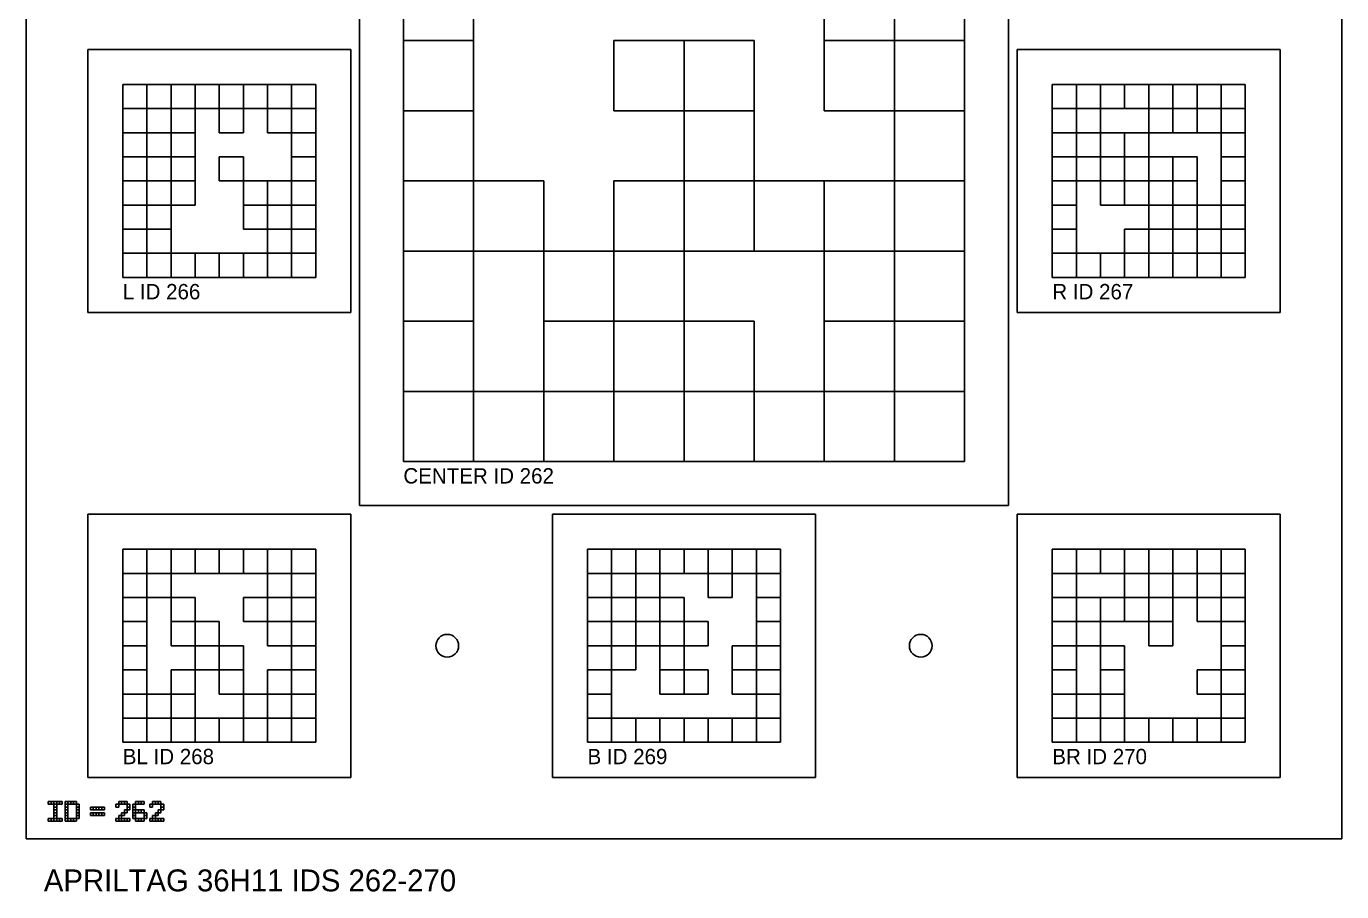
# Model space of a CAD drawing. Extents: x 0 to 1260, y -12 to 1580.
# Drawn here: x 640 to 940, y -12.1 to 185.3 of the extents above; entities that cross this region are included whole.
import ezdxf

# ---------------------------------------------------------------- set-up
doc = ezdxf.new("R2010")
doc.units = 0
for name, color, linetype in [('BLACK_POCKET', 7, 'CONTINUOUS'), ('BOARD_TEXT', 7, 'CONTINUOUS'), ('CUT', 7, 'CONTINUOUS'), ('LABEL', 3, 'CONTINUOUS'), ('MOUNT_HOLE', 6, 'CONTINUOUS'), ('QUIET_ZONE', 5, 'CONTINUOUS'), ('TAG_BOUNDARY', 8, 'CONTINUOUS')]:
    doc.layers.add(name, color=color, linetype=linetype)

msp = doc.modelspace()

# ---------------------------------------------------------------- linework, layer by layer
at = {"layer": 'BLACK_POCKET'}
for p, q in [((726, 198), (726, 182)), ((742, 182), (742, 198)), ((822, 198), (822, 182)), ((838, 182), (838, 198)), ((838, 198), (838, 182)), ((854, 182), (854, 198)), ((726, 182), (742, 182)), ((742, 182), (726, 182)), ((726, 182), (726, 166)), ((742, 166), (742, 182)), ((790, 182), (774, 182)), ((774, 182), (774, 166)), ((790, 166), (790, 182)), ((806, 182), (790, 182)), ((790, 182), (790, 166)), ((806, 166), (806, 182)), ((822, 182), (838, 182)), ((838, 182), (822, 182)), ((822, 182), (822, 166)), ((838, 182), (854, 182)), ((838, 166), (838, 182)), ((854, 182), (838, 182)), ((838, 182), (838, 166)), ((854, 166), (854, 182)), ((667.5, 172), (662, 172)), ((662, 172), (662, 166.5)), ((667.5, 166.5), (667.5, 172)), ((673, 172), (667.5, 172)), ((667.5, 172), (667.5, 166.5)), ((673, 166.5), (673, 172)), ((678.5, 172), (673, 172)), ((673, 172), (673, 166.5)), ((678.5, 166.5), (678.5, 172)), ((684, 172), (678.5, 172)), ((678.5, 172), (678.5, 166.5)), ((684, 166.5), (684, 172)), ((689.5, 172), (684, 172)), ((684, 172), (684, 166.5)), ((689.5, 166.5), (689.5, 172)), ((695, 172), (689.5, 172)), ((689.5, 172), (689.5, 166.5)), ((695, 166.5), (695, 172)), ((700.5, 172), (695, 172)), ((695, 172), (695, 166.5)), ((700.5, 166.5), (700.5, 172)), ((706, 172), (700.5, 172)), ((700.5, 172), (700.5, 166.5)), ((706, 166.5), (706, 172)), ((879.5, 172), (874, 172)), ((874, 172), (874, 166.5)), ((879.5, 166.5), (879.5, 172)), ((885, 172), (879.5, 172)), ((879.5, 172), (879.5, 166.5)), ((885, 166.5), (885, 172)), ((890.5, 172), (885, 172)), ((885, 172), (885, 166.5)), ((890.5, 166.5), (890.5, 172)), ((896, 172), (890.5, 172)), ((890.5, 172), (890.5, 166.5)), ((896, 166.5), (896, 172)), ((901.5, 172), (896, 172)), ((896, 172), (896, 166.5)), ((901.5, 166.5), (901.5, 172)), ((907, 172), (901.5, 172)), ((901.5, 172), (901.5, 166.5)), ((907, 166.5), (907, 172)), ((912.5, 172), (907, 172)), ((907, 172), (907, 166.5)), ((912.5, 166.5), (912.5, 172)), ((918, 172), (912.5, 172)), ((912.5, 172), (912.5, 166.5)), ((918, 166.5), (918, 172)), ((662, 166.5), (667.5, 166.5)), ((667.5, 166.5), (662, 166.5)), ((662, 166.5), (662, 161)), ((667.5, 166.5), (673, 166.5)), ((667.5, 161), (667.5, 166.5)), ((673, 166.5), (667.5, 166.5)), ((667.5, 166.5), (667.5, 161)), ((673, 166.5), (678.5, 166.5)), ((673, 161), (673, 166.5)), ((678.5, 166.5), (673, 166.5)), ((673, 166.5), (673, 161)), ((678.5, 166.5), (684, 166.5)), ((678.5, 161), (678.5, 166.5)), ((684, 166.5), (689.5, 166.5)), ((689.5, 166.5), (684, 166.5)), ((684, 166.5), (684, 161)), ((689.5, 166.5), (695, 166.5)), ((689.5, 161), (689.5, 166.5)), ((695, 166.5), (700.5, 166.5)), ((700.5, 166.5), (695, 166.5)), ((695, 166.5), (695, 161)), ((700.5, 166.5), (706, 166.5)), ((700.5, 161), (700.5, 166.5)), ((706, 166.5), (700.5, 166.5)), ((700.5, 166.5), (700.5, 161)), ((706, 161), (706, 166.5)), ((726, 166), (742, 166)), ((742, 166), (726, 166)), ((726, 166), (726, 150)), ((742, 150), (742, 166)), ((774, 166), (790, 166)), ((790, 166), (806, 166)), ((806, 166), (790, 166)), ((790, 166), (790, 150)), ((806, 150), (806, 166)), ((822, 166), (838, 166)), ((838, 166), (854, 166)), ((854, 166), (838, 166)), ((838, 166), (838, 150)), ((854, 150), (854, 166)), ((874, 166.5), (879.5, 166.5)), ((879.5, 166.5), (874, 166.5)), ((874, 166.5), (874, 161)), ((879.5, 166.5), (885, 166.5)), ((879.5, 161), (879.5, 166.5)), ((885, 166.5), (879.5, 166.5)), ((879.5, 166.5), (879.5, 161)), ((885, 166.5), (890.5, 166.5)), ((885, 161), (885, 166.5)), ((890.5, 166.5), (896, 166.5)), ((896, 166.5), (901.5, 166.5)), ((901.5, 166.5), (896, 166.5)), ((896, 166.5), (896, 161)), ((901.5, 166.5), (907, 166.5)), ((901.5, 161), (901.5, 166.5)), ((907, 166.5), (901.5, 166.5)), ((901.5, 166.5), (901.5, 161)), ((907, 166.5), (912.5, 166.5)), ((907, 161), (907, 166.5)), ((912.5, 166.5), (907, 166.5)), ((907, 166.5), (907, 161)), ((912.5, 166.5), (918, 166.5)), ((912.5, 161), (912.5, 166.5)), ((918, 166.5), (912.5, 166.5)), ((912.5, 166.5), (912.5, 161)), ((918, 161), (918, 166.5)), ((662, 161), (667.5, 161)), ((667.5, 161), (662, 161)), ((662, 161), (662, 155.5)), ((667.5, 161), (673, 161)), ((667.5, 155.5), (667.5, 161)), ((673, 161), (667.5, 161)), ((667.5, 161), (667.5, 155.5)), ((673, 161), (678.5, 161)), ((673, 155.5), (673, 161)), ((678.5, 161), (673, 161)), ((673, 161), (673, 155.5)), ((678.5, 155.5), (678.5, 161)), ((684, 161), (689.5, 161)), ((695, 161), (700.5, 161)), ((700.5, 161), (706, 161)), ((706, 161), (700.5, 161)), ((700.5, 161), (700.5, 155.5)), ((706, 155.5), (706, 161)), ((874, 161), (879.5, 161)), ((879.5, 161), (874, 161)), ((874, 161), (874, 155.5)), ((879.5, 161), (885, 161)), ((879.5, 155.5), (879.5, 161)), ((885, 161), (879.5, 161)), ((879.5, 161), (879.5, 155.5)), ((885, 155.5), (885, 161)), ((890.5, 161), (885, 161)), ((885, 161), (885, 155.5)), ((890.5, 155.5), (890.5, 161)), ((896, 161), (890.5, 161)), ((890.5, 161), (890.5, 155.5)), ((896, 161), (901.5, 161)), ((896, 155.5), (896, 161)), ((901.5, 161), (907, 161)), ((907, 161), (912.5, 161)), ((912.5, 161), (918, 161)), ((918, 161), (912.5, 161)), ((912.5, 161), (912.5, 155.5)), ((918, 155.5), (918, 161)), ((662, 155.5), (667.5, 155.5)), ((667.5, 155.5), (662, 155.5)), ((662, 155.5), (662, 150)), ((667.5, 155.5), (673, 155.5)), ((667.5, 150), (667.5, 155.5)), ((673, 155.5), (667.5, 155.5)), ((667.5, 155.5), (667.5, 150)), ((673, 155.5), (678.5, 155.5)), ((673, 150), (673, 155.5)), ((678.5, 155.5), (673, 155.5)), ((673, 155.5), (673, 150)), ((678.5, 150), (678.5, 155.5)), ((689.5, 155.5), (684, 155.5)), ((684, 155.5), (684, 150)), ((689.5, 150), (689.5, 155.5)), ((700.5, 155.5), (706, 155.5)), ((706, 155.5), (700.5, 155.5)), ((700.5, 155.5), (700.5, 150)), ((706, 150), (706, 155.5)), ((874, 155.5), (879.5, 155.5)), ((879.5, 155.5), (874, 155.5)), ((874, 155.5), (874, 150)), ((879.5, 155.5), (885, 155.5)), ((879.5, 150), (879.5, 155.5)), ((885, 155.5), (879.5, 155.5)), ((879.5, 155.5), (879.5, 150)), ((885, 155.5), (890.5, 155.5)), ((885, 150), (885, 155.5)), ((890.5, 155.5), (885, 155.5)), ((885, 155.5), (885, 150)), ((890.5, 155.5), (896, 155.5)), ((890.5, 150), (890.5, 155.5)), ((896, 155.5), (890.5, 155.5)), ((890.5, 155.5), (890.5, 150)), ((896, 150), (896, 155.5)), ((901.5, 155.5), (896, 155.5)), ((896, 155.5), (896, 150)), ((901.5, 150), (901.5, 155.5)), ((907, 155.5), (901.5, 155.5)), ((901.5, 155.5), (901.5, 150)), ((907, 150), (907, 155.5)), ((912.5, 155.5), (918, 155.5)), ((918, 155.5), (912.5, 155.5)), ((912.5, 155.5), (912.5, 150)), ((918, 150), (918, 155.5)), ((662, 150), (667.5, 150)), ((667.5, 150), (662, 150)), ((662, 150), (662, 144.5)), ((667.5, 150), (673, 150)), ((667.5, 144.5), (667.5, 150)), ((673, 150), (678.5, 150)), ((678.5, 150), (673, 150)), ((673, 150), (673, 144.5)), ((678.5, 144.5), (678.5, 150)), ((684, 150), (689.5, 150)), ((695, 150), (689.5, 150)), ((689.5, 150), (689.5, 144.5)), ((695, 144.5), (695, 150)), ((700.5, 150), (695, 150)), ((695, 150), (695, 144.5)), ((700.5, 150), (706, 150)), ((700.5, 144.5), (700.5, 150)), ((706, 150), (700.5, 150)), ((700.5, 150), (700.5, 144.5)), ((706, 144.5), (706, 150)), ((726, 150), (742, 150)), ((742, 150), (726, 150)), ((726, 150), (726, 134)), ((742, 134), (742, 150)), ((758, 150), (742, 150)), ((742, 150), (742, 134)), ((758, 134), (758, 150)), ((790, 150), (774, 150)), ((774, 150), (774, 134)), ((790, 150), (806, 150)), ((790, 134), (790, 150)), ((806, 150), (790, 150)), ((790, 150), (790, 134)), ((806, 134), (806, 150)), ((822, 150), (806, 150)), ((806, 150), (806, 134)), ((822, 134), (822, 150)), ((838, 150), (822, 150)), ((822, 150), (822, 134)), ((838, 150), (854, 150)), ((838, 134), (838, 150)), ((854, 150), (838, 150)), ((838, 150), (838, 134)), ((854, 134), (854, 150)), ((874, 150), (879.5, 150)), ((879.5, 150), (874, 150)), ((874, 150), (874, 144.5)), ((879.5, 150), (885, 150)), ((879.5, 144.5), (879.5, 150)), ((885, 150), (890.5, 150)), ((890.5, 150), (885, 150)), ((885, 150), (885, 144.5)), ((890.5, 150), (896, 150)), ((890.5, 144.5), (890.5, 150)), ((896, 150), (890.5, 150)), ((890.5, 150), (890.5, 144.5)), ((896, 150), (901.5, 150)), ((896, 144.5), (896, 150)), ((901.5, 150), (907, 150)), ((907, 150), (901.5, 150)), ((901.5, 150), (901.5, 144.5)), ((907, 144.5), (907, 150)), ((912.5, 150), (918, 150)), ((918, 150), (912.5, 150)), ((912.5, 150), (912.5, 144.5)), ((918, 144.5), (918, 150)), ((662, 144.5), (667.5, 144.5)), ((667.5, 144.5), (662, 144.5)), ((662, 144.5), (662, 139)), ((667.5, 139), (667.5, 144.5)), ((673, 144.5), (667.5, 144.5)), ((667.5, 144.5), (667.5, 139)), ((673, 144.5), (678.5, 144.5)), ((673, 139), (673, 144.5)), ((689.5, 144.5), (695, 144.5)), ((695, 144.5), (689.5, 144.5)), ((689.5, 144.5), (689.5, 139)), ((695, 144.5), (700.5, 144.5)), ((695, 139), (695, 144.5)), ((700.5, 144.5), (706, 144.5)), ((706, 144.5), (700.5, 144.5)), ((700.5, 144.5), (700.5, 139)), ((706, 139), (706, 144.5)), ((874, 144.5), (879.5, 144.5)), ((879.5, 144.5), (874, 144.5)), ((874, 144.5), (874, 139)), ((879.5, 139), (879.5, 144.5)), ((885, 144.5), (890.5, 144.5)), ((890.5, 144.5), (896, 144.5)), ((901.5, 144.5), (896, 144.5)), ((896, 144.5), (896, 139)), ((901.5, 144.5), (907, 144.5)), ((901.5, 139), (901.5, 144.5)), ((912.5, 144.5), (907, 144.5)), ((907, 144.5), (907, 139)), ((912.5, 144.5), (918, 144.5)), ((912.5, 139), (912.5, 144.5)), ((918, 144.5), (912.5, 144.5)), ((912.5, 144.5), (912.5, 139)), ((918, 139), (918, 144.5)), ((662, 139), (667.5, 139)), ((667.5, 139), (662, 139)), ((662, 139), (662, 133.5)), ((667.5, 139), (673, 139)), ((667.5, 133.5), (667.5, 139)), ((673, 139), (667.5, 139)), ((667.5, 139), (667.5, 133.5)), ((673, 133.5), (673, 139)), ((689.5, 139), (695, 139)), ((700.5, 139), (695, 139)), ((695, 139), (695, 133.5)), ((700.5, 139), (706, 139)), ((700.5, 133.5), (700.5, 139)), ((706, 139), (700.5, 139)), ((700.5, 139), (700.5, 133.5)), ((706, 133.5), (706, 139)), ((874, 139), (879.5, 139)), ((879.5, 139), (874, 139)), ((874, 139), (874, 133.5)), ((879.5, 133.5), (879.5, 139)), ((896, 139), (890.5, 139)), ((890.5, 139), (890.5, 133.5)), ((896, 139), (901.5, 139)), ((896, 133.5), (896, 139)), ((907, 139), (901.5, 139)), ((901.5, 139), (901.5, 133.5)), ((907, 139), (912.5, 139)), ((907, 133.5), (907, 139)), ((912.5, 139), (907, 139)), ((907, 139), (907, 133.5)), ((912.5, 139), (918, 139)), ((912.5, 133.5), (912.5, 139)), ((918, 139), (912.5, 139)), ((912.5, 139), (912.5, 133.5)), ((918, 133.5), (918, 139)), ((662, 133.5), (667.5, 133.5)), ((667.5, 133.5), (662, 133.5)), ((662, 133.5), (662, 128)), ((667.5, 133.5), (673, 133.5)), ((667.5, 128), (667.5, 133.5)), ((673, 133.5), (667.5, 133.5)), ((667.5, 133.5), (667.5, 128)), ((673, 128), (673, 133.5)), ((678.5, 133.5), (673, 133.5)), ((673, 133.5), (673, 128)), ((678.5, 128), (678.5, 133.5)), ((684, 133.5), (678.5, 133.5)), ((678.5, 133.5), (678.5, 128)), ((684, 128), (684, 133.5)), ((689.5, 133.5), (684, 133.5)), ((684, 133.5), (684, 128)), ((689.5, 128), (689.5, 133.5)), ((695, 133.5), (689.5, 133.5)), ((689.5, 133.5), (689.5, 128)), ((695, 133.5), (700.5, 133.5)), ((695, 128), (695, 133.5)), ((700.5, 133.5), (695, 133.5)), ((695, 133.5), (695, 128)), ((700.5, 133.5), (706, 133.5)), ((700.5, 128), (700.5, 133.5)), ((706, 133.5), (700.5, 133.5)), ((700.5, 133.5), (700.5, 128)), ((706, 128), (706, 133.5)), ((726, 134), (742, 134)), ((742, 134), (726, 134)), ((726, 134), (726, 118)), ((742, 134), (758, 134)), ((742, 118), (742, 134)), ((774, 134), (758, 134)), ((758, 134), (758, 118)), ((774, 134), (790, 134)), ((774, 118), (774, 134)), ((790, 134), (774, 134)), ((774, 134), (774, 118)), ((790, 134), (806, 134)), ((790, 118), (790, 134)), ((806, 134), (822, 134)), ((822, 134), (838, 134)), ((838, 134), (822, 134)), ((822, 134), (822, 118)), ((838, 134), (854, 134)), ((838, 118), (838, 134)), ((854, 134), (838, 134)), ((838, 134), (838, 118)), ((854, 118), (854, 134)), ((874, 133.5), (879.5, 133.5)), ((879.5, 133.5), (874, 133.5)), ((874, 133.5), (874, 128)), ((879.5, 128), (879.5, 133.5)), ((885, 133.5), (879.5, 133.5)), ((879.5, 133.5), (879.5, 128)), ((885, 128), (885, 133.5)), ((890.5, 133.5), (885, 133.5)), ((885, 133.5), (885, 128)), ((890.5, 133.5), (896, 133.5)), ((890.5, 128), (890.5, 133.5)), ((896, 133.5), (890.5, 133.5)), ((890.5, 133.5), (890.5, 128)), ((896, 128), (896, 133.5)), ((901.5, 133.5), (896, 133.5)), ((896, 133.5), (896, 128)), ((901.5, 133.5), (907, 133.5)), ((901.5, 128), (901.5, 133.5)), ((907, 133.5), (901.5, 133.5)), ((901.5, 133.5), (901.5, 128)), ((907, 133.5), (912.5, 133.5)), ((907, 128), (907, 133.5)), ((912.5, 133.5), (907, 133.5)), ((907, 133.5), (907, 128)), ((912.5, 133.5), (918, 133.5)), ((912.5, 128), (912.5, 133.5)), ((918, 133.5), (912.5, 133.5)), ((912.5, 133.5), (912.5, 128)), ((918, 128), (918, 133.5)), ((662, 128), (667.5, 128)), ((667.5, 128), (673, 128)), ((673, 128), (678.5, 128)), ((678.5, 128), (684, 128)), ((684, 128), (689.5, 128)), ((689.5, 128), (695, 128)), ((695, 128), (700.5, 128)), ((700.5, 128), (706, 128)), ((874, 128), (879.5, 128)), ((879.5, 128), (885, 128)), ((885, 128), (890.5, 128)), ((890.5, 128), (896, 128)), ((896, 128), (901.5, 128)), ((901.5, 128), (907, 128)), ((907, 128), (912.5, 128)), ((912.5, 128), (918, 128)), ((726, 118), (742, 118)), ((742, 118), (726, 118)), ((726, 118), (726, 102)), ((742, 102), (742, 118)), ((758, 118), (774, 118)), ((774, 118), (758, 118)), ((758, 118), (758, 102)), ((774, 118), (790, 118)), ((774, 102), (774, 118)), ((806, 118), (790, 118)), ((790, 118), (790, 102)), ((806, 102), (806, 118)), ((822, 118), (838, 118)), ((838, 118), (822, 118)), ((822, 118), (822, 102)), ((838, 118), (854, 118)), ((838, 102), (838, 118)), ((854, 118), (838, 118)), ((838, 118), (838, 102)), ((854, 102), (854, 118)), ((726, 102), (742, 102)), ((742, 102), (726, 102)), ((726, 102), (726, 86)), ((742, 86), (742, 102)), ((758, 102), (742, 102)), ((742, 102), (742, 86)), ((758, 102), (774, 102)), ((758, 86), (758, 102)), ((774, 102), (758, 102)), ((758, 102), (758, 86)), ((774, 86), (774, 102)), ((790, 102), (774, 102)), ((774, 102), (774, 86)), ((790, 102), (806, 102)), ((790, 86), (790, 102)), ((806, 102), (790, 102)), ((790, 102), (790, 86)), ((806, 86), (806, 102)), ((822, 102), (806, 102)), ((806, 102), (806, 86)), ((822, 102), (838, 102)), ((822, 86), (822, 102)), ((838, 102), (822, 102)), ((822, 102), (822, 86)), ((838, 102), (854, 102)), ((838, 86), (838, 102)), ((854, 102), (838, 102)), ((838, 102), (838, 86)), ((854, 86), (854, 102)), ((726, 86), (742, 86)), ((742, 86), (758, 86)), ((758, 86), (774, 86)), ((774, 86), (790, 86)), ((790, 86), (806, 86)), ((806, 86), (822, 86)), ((822, 86), (838, 86)), ((838, 86), (854, 86)), ((667.5, 66), (662, 66)), ((662, 66), (662, 60.5)), ((667.5, 60.5), (667.5, 66)), ((673, 66), (667.5, 66)), ((667.5, 66), (667.5, 60.5)), ((673, 60.5), (673, 66)), ((678.5, 66), (673, 66)), ((673, 66), (673, 60.5)), ((678.5, 60.5), (678.5, 66)), ((684, 66), (678.5, 66)), ((678.5, 66), (678.5, 60.5)), ((684, 60.5), (684, 66)), ((689.5, 66), (684, 66)), ((684, 66), (684, 60.5)), ((689.5, 60.5), (689.5, 66)), ((695, 66), (689.5, 66)), ((689.5, 66), (689.5, 60.5)), ((695, 60.5), (695, 66)), ((700.5, 66), (695, 66)), ((695, 66), (695, 60.5)), ((700.5, 60.5), (700.5, 66)), ((706, 66), (700.5, 66)), ((700.5, 66), (700.5, 60.5)), ((706, 60.5), (706, 66)), ((773.5, 66), (768, 66)), ((768, 66), (768, 60.5)), ((773.5, 60.5), (773.5, 66)), ((779, 66), (773.5, 66)), ((773.5, 66), (773.5, 60.5)), ((779, 60.5), (779, 66)), ((784.5, 66), (779, 66)), ((779, 66), (779, 60.5)), ((784.5, 60.5), (784.5, 66)), ((790, 66), (784.5, 66)), ((784.5, 66), (784.5, 60.5)), ((790, 60.5), (790, 66)), ((795.5, 66), (790, 66)), ((790, 66), (790, 60.5)), ((795.5, 60.5), (795.5, 66)), ((801, 66), (795.5, 66)), ((795.5, 66), (795.5, 60.5)), ((801, 60.5), (801, 66)), ((806.5, 66), (801, 66)), ((801, 66), (801, 60.5)), ((806.5, 60.5), (806.5, 66)), ((812, 66), (806.5, 66)), ((806.5, 66), (806.5, 60.5)), ((812, 60.5), (812, 66)), ((879.5, 66), (874, 66)), ((874, 66), (874, 60.5)), ((879.5, 60.5), (879.5, 66)), ((885, 66), (879.5, 66)), ((879.5, 66), (879.5, 60.5)), ((885, 60.5), (885, 66)), ((890.5, 66), (885, 66)), ((885, 66), (885, 60.5)), ((890.5, 60.5), (890.5, 66)), ((896, 66), (890.5, 66)), ((890.5, 66), (890.5, 60.5)), ((896, 60.5), (896, 66)), ((901.5, 66), (896, 66)), ((896, 66), (896, 60.5)), ((901.5, 60.5), (901.5, 66)), ((907, 66), (901.5, 66)), ((901.5, 66), (901.5, 60.5)), ((907, 60.5), (907, 66)), ((912.5, 66), (907, 66)), ((907, 66), (907, 60.5)), ((912.5, 60.5), (912.5, 66)), ((918, 66), (912.5, 66)), ((912.5, 66), (912.5, 60.5)), ((918, 60.5), (918, 66)), ((662, 60.5), (667.5, 60.5)), ((667.5, 60.5), (662, 60.5)), ((662, 60.5), (662, 55)), ((667.5, 60.5), (673, 60.5)), ((667.5, 55), (667.5, 60.5)), ((673, 60.5), (667.5, 60.5)), ((667.5, 60.5), (667.5, 55)), ((673, 60.5), (678.5, 60.5)), ((673, 55), (673, 60.5)), ((678.5, 60.5), (684, 60.5)), ((684, 60.5), (689.5, 60.5)), ((689.5, 60.5), (695, 60.5)), ((695, 60.5), (700.5, 60.5)), ((700.5, 60.5), (695, 60.5)), ((695, 60.5), (695, 55)), ((700.5, 60.5), (706, 60.5)), ((700.5, 55), (700.5, 60.5)), ((706, 60.5), (700.5, 60.5)), ((700.5, 60.5), (700.5, 55)), ((706, 55), (706, 60.5)), ((768, 60.5), (773.5, 60.5)), ((773.5, 60.5), (768, 60.5)), ((768, 60.5), (768, 55)), ((773.5, 60.5), (779, 60.5)), ((773.5, 55), (773.5, 60.5)), ((779, 60.5), (773.5, 60.5)), ((773.5, 60.5), (773.5, 55)), ((779, 60.5), (784.5, 60.5)), ((779, 55), (779, 60.5)), ((784.5, 60.5), (779, 60.5)), ((779, 60.5), (779, 55)), ((784.5, 60.5), (790, 60.5)), ((784.5, 55), (784.5, 60.5)), ((790, 60.5), (795.5, 60.5)), ((795.5, 60.5), (801, 60.5)), ((801, 60.5), (795.5, 60.5)), ((795.5, 60.5), (795.5, 55)), ((801, 60.5), (806.5, 60.5)), ((801, 55), (801, 60.5)), ((806.5, 60.5), (812, 60.5)), ((812, 60.5), (806.5, 60.5)), ((806.5, 60.5), (806.5, 55)), ((812, 55), (812, 60.5)), ((874, 60.5), (879.5, 60.5)), ((879.5, 60.5), (874, 60.5)), ((874, 60.5), (874, 55)), ((879.5, 60.5), (885, 60.5)), ((879.5, 55), (879.5, 60.5)), ((885, 60.5), (890.5, 60.5)), ((890.5, 60.5), (896, 60.5)), ((896, 60.5), (890.5, 60.5)), ((890.5, 60.5), (890.5, 55)), ((896, 60.5), (901.5, 60.5)), ((896, 55), (896, 60.5)), ((901.5, 60.5), (907, 60.5)), ((907, 60.5), (901.5, 60.5)), ((901.5, 60.5), (901.5, 55)), ((907, 60.5), (912.5, 60.5)), ((907, 55), (907, 60.5)), ((912.5, 60.5), (918, 60.5)), ((918, 60.5), (912.5, 60.5)), ((912.5, 60.5), (912.5, 55)), ((918, 55), (918, 60.5)), ((662, 55), (667.5, 55)), ((667.5, 55), (662, 55)), ((662, 55), (662, 49.5)), ((667.5, 55), (673, 55)), ((667.5, 49.5), (667.5, 55)), ((678.5, 55), (673, 55)), ((673, 55), (673, 49.5)), ((678.5, 49.5), (678.5, 55)), ((695, 55), (689.5, 55)), ((689.5, 55), (689.5, 49.5)), ((695, 55), (700.5, 55)), ((695, 49.5), (695, 55)), ((700.5, 55), (706, 55)), ((706, 55), (700.5, 55)), ((700.5, 55), (700.5, 49.5)), ((706, 49.5), (706, 55)), ((768, 55), (773.5, 55)), ((773.5, 55), (768, 55)), ((768, 55), (768, 49.5)), ((773.5, 55), (779, 55)), ((773.5, 49.5), (773.5, 55)), ((779, 55), (773.5, 55)), ((773.5, 55), (773.5, 49.5)), ((779, 55), (784.5, 55)), ((779, 49.5), (779, 55)), ((790, 55), (784.5, 55)), ((784.5, 55), (784.5, 49.5)), ((790, 49.5), (790, 55)), ((795.5, 55), (801, 55)), ((806.5, 55), (812, 55)), ((812, 55), (806.5, 55)), ((806.5, 55), (806.5, 49.5)), ((812, 49.5), (812, 55)), ((874, 55), (879.5, 55)), ((879.5, 55), (874, 55)), ((874, 55), (874, 49.5)), ((879.5, 49.5), (879.5, 55)), ((885, 55), (879.5, 55)), ((879.5, 55), (879.5, 49.5)), ((885, 49.5), (885, 55)), ((890.5, 55), (885, 55)), ((885, 55), (885, 49.5)), ((890.5, 55), (896, 55)), ((890.5, 49.5), (890.5, 55)), ((896, 55), (890.5, 55)), ((890.5, 55), (890.5, 49.5)), ((896, 49.5), (896, 55)), ((901.5, 55), (896, 55)), ((896, 55), (896, 49.5)), ((901.5, 55), (907, 55)), ((901.5, 49.5), (901.5, 55)), ((912.5, 55), (907, 55)), ((907, 55), (907, 49.5)), ((912.5, 55), (918, 55)), ((912.5, 49.5), (912.5, 55)), ((918, 55), (912.5, 55)), ((912.5, 55), (912.5, 49.5)), ((918, 49.5), (918, 55)), ((662, 49.5), (667.5, 49.5)), ((667.5, 49.5), (662, 49.5)), ((662, 49.5), (662, 44)), ((667.5, 44), (667.5, 49.5)), ((673, 49.5), (678.5, 49.5)), ((678.5, 49.5), (673, 49.5)), ((673, 49.5), (673, 44)), ((678.5, 44), (678.5, 49.5)), ((684, 49.5), (678.5, 49.5)), ((678.5, 49.5), (678.5, 44)), ((684, 44), (684, 49.5)), ((689.5, 49.5), (695, 49.5)), ((700.5, 49.5), (695, 49.5)), ((695, 49.5), (695, 44)), ((700.5, 49.5), (706, 49.5)), ((700.5, 44), (700.5, 49.5)), ((706, 49.5), (700.5, 49.5)), ((700.5, 49.5), (700.5, 44)), ((706, 44), (706, 49.5)), ((768, 49.5), (773.5, 49.5)), ((773.5, 49.5), (768, 49.5)), ((768, 49.5), (768, 44)), ((773.5, 49.5), (779, 49.5)), ((773.5, 44), (773.5, 49.5)), ((779, 49.5), (773.5, 49.5)), ((773.5, 49.5), (773.5, 44)), ((779, 44), (779, 49.5)), ((784.5, 49.5), (779, 49.5)), ((779, 49.5), (779, 44)), ((784.5, 49.5), (790, 49.5)), ((784.5, 44), (784.5, 49.5)), ((795.5, 49.5), (790, 49.5)), ((790, 49.5), (790, 44)), ((795.5, 44), (795.5, 49.5)), ((806.5, 49.5), (812, 49.5)), ((812, 49.5), (806.5, 49.5)), ((806.5, 49.5), (806.5, 44)), ((812, 44), (812, 49.5)), ((874, 49.5), (879.5, 49.5)), ((879.5, 49.5), (874, 49.5)), ((874, 49.5), (874, 44)), ((879.5, 49.5), (885, 49.5)), ((879.5, 44), (879.5, 49.5)), ((885, 49.5), (879.5, 49.5)), ((879.5, 49.5), (879.5, 44)), ((885, 49.5), (890.5, 49.5)), ((885, 44), (885, 49.5)), ((890.5, 49.5), (896, 49.5)), ((896, 49.5), (901.5, 49.5)), ((901.5, 49.5), (896, 49.5)), ((896, 49.5), (896, 44)), ((901.5, 44), (901.5, 49.5)), ((907, 49.5), (912.5, 49.5)), ((912.5, 49.5), (918, 49.5)), ((918, 49.5), (912.5, 49.5)), ((912.5, 49.5), (912.5, 44)), ((918, 44), (918, 49.5)), ((662, 44), (667.5, 44)), ((667.5, 44), (662, 44)), ((662, 44), (662, 38.5)), ((667.5, 38.5), (667.5, 44)), ((673, 44), (678.5, 44)), ((678.5, 44), (684, 44)), ((684, 44), (678.5, 44)), ((678.5, 44), (678.5, 38.5)), ((684, 38.5), (684, 44)), ((689.5, 44), (684, 44)), ((684, 44), (684, 38.5)), ((689.5, 38.5), (689.5, 44)), ((695, 44), (700.5, 44)), ((700.5, 44), (706, 44)), ((706, 44), (700.5, 44)), ((700.5, 44), (700.5, 38.5)), ((706, 38.5), (706, 44)), ((768, 44), (773.5, 44)), ((773.5, 44), (768, 44)), ((768, 44), (768, 38.5)), ((773.5, 44), (779, 44)), ((773.5, 38.5), (773.5, 44)), ((779, 44), (773.5, 44)), ((773.5, 44), (773.5, 38.5)), ((779, 44), (784.5, 44)), ((779, 38.5), (779, 44)), ((790, 44), (784.5, 44)), ((784.5, 44), (784.5, 38.5)), ((790, 44), (795.5, 44)), ((790, 38.5), (790, 44)), ((806.5, 44), (801, 44)), ((801, 44), (801, 38.5)), ((806.5, 44), (812, 44)), ((806.5, 38.5), (806.5, 44)), ((812, 44), (806.5, 44)), ((806.5, 44), (806.5, 38.5)), ((812, 38.5), (812, 44)), ((874, 44), (879.5, 44)), ((879.5, 44), (874, 44)), ((874, 44), (874, 38.5)), ((879.5, 44), (885, 44)), ((879.5, 38.5), (879.5, 44)), ((890.5, 44), (885, 44)), ((885, 44), (885, 38.5)), ((890.5, 38.5), (890.5, 44)), ((896, 44), (901.5, 44)), ((912.5, 44), (918, 44)), ((918, 44), (912.5, 44)), ((912.5, 44), (912.5, 38.5)), ((918, 38.5), (918, 44)), ((662, 38.5), (667.5, 38.5)), ((667.5, 38.5), (662, 38.5)), ((662, 38.5), (662, 33)), ((667.5, 33), (667.5, 38.5)), ((678.5, 38.5), (673, 38.5)), ((673, 38.5), (673, 33)), ((678.5, 38.5), (684, 38.5)), ((678.5, 33), (678.5, 38.5)), ((684, 38.5), (689.5, 38.5)), ((689.5, 38.5), (684, 38.5)), ((684, 38.5), (684, 33)), ((689.5, 33), (689.5, 38.5)), ((700.5, 38.5), (695, 38.5)), ((695, 38.5), (695, 33)), ((700.5, 38.5), (706, 38.5)), ((700.5, 33), (700.5, 38.5)), ((706, 38.5), (700.5, 38.5)), ((700.5, 38.5), (700.5, 33)), ((706, 33), (706, 38.5)), ((768, 38.5), (773.5, 38.5)), ((773.5, 38.5), (768, 38.5)), ((768, 38.5), (768, 33)), ((773.5, 38.5), (779, 38.5)), ((773.5, 33), (773.5, 38.5)), ((784.5, 38.5), (790, 38.5)), ((790, 38.5), (784.5, 38.5)), ((784.5, 38.5), (784.5, 33)), ((790, 33), (790, 38.5)), ((795.5, 38.5), (790, 38.5)), ((790, 38.5), (790, 33)), ((795.5, 33), (795.5, 38.5)), ((801, 38.5), (806.5, 38.5)), ((806.5, 38.5), (801, 38.5)), ((801, 38.5), (801, 33)), ((806.5, 38.5), (812, 38.5)), ((806.5, 33), (806.5, 38.5)), ((812, 38.5), (806.5, 38.5)), ((806.5, 38.5), (806.5, 33)), ((812, 33), (812, 38.5)), ((874, 38.5), (879.5, 38.5)), ((879.5, 38.5), (874, 38.5)), ((874, 38.5), (874, 33)), ((879.5, 33), (879.5, 38.5)), ((885, 38.5), (890.5, 38.5)), ((890.5, 38.5), (885, 38.5)), ((885, 38.5), (885, 33)), ((890.5, 33), (890.5, 38.5)), ((912.5, 38.5), (907, 38.5)), ((907, 38.5), (907, 33)), ((912.5, 38.5), (918, 38.5)), ((912.5, 33), (912.5, 38.5)), ((918, 38.5), (912.5, 38.5)), ((912.5, 38.5), (912.5, 33)), ((918, 33), (918, 38.5)), ((662, 33), (667.5, 33)), ((667.5, 33), (662, 33)), ((662, 33), (662, 27.5)), ((667.5, 27.5), (667.5, 33)), ((673, 33), (667.5, 33)), ((667.5, 33), (667.5, 27.5)), ((673, 33), (678.5, 33)), ((673, 27.5), (673, 33)), ((678.5, 33), (673, 33)), ((673, 33), (673, 27.5)), ((678.5, 27.5), (678.5, 33)), ((684, 33), (689.5, 33)), ((695, 33), (689.5, 33)), ((689.5, 33), (689.5, 27.5)), ((695, 33), (700.5, 33)), ((695, 27.5), (695, 33)), ((700.5, 33), (695, 33)), ((695, 33), (695, 27.5)), ((700.5, 33), (706, 33)), ((700.5, 27.5), (700.5, 33)), ((706, 33), (700.5, 33)), ((700.5, 33), (700.5, 27.5)), ((706, 27.5), (706, 33)), ((768, 33), (773.5, 33)), ((773.5, 33), (768, 33)), ((768, 33), (768, 27.5)), ((773.5, 27.5), (773.5, 33)), ((784.5, 33), (790, 33)), ((790, 33), (795.5, 33)), ((801, 33), (806.5, 33)), ((806.5, 33), (812, 33)), ((812, 33), (806.5, 33)), ((806.5, 33), (806.5, 27.5)), ((812, 27.5), (812, 33)), ((874, 33), (879.5, 33)), ((879.5, 33), (874, 33)), ((874, 33), (874, 27.5)), ((879.5, 27.5), (879.5, 33)), ((885, 33), (879.5, 33)), ((879.5, 33), (879.5, 27.5)), ((885, 33), (890.5, 33)), ((885, 27.5), (885, 33)), ((890.5, 33), (885, 33)), ((885, 33), (885, 27.5)), ((890.5, 27.5), (890.5, 33)), ((907, 33), (912.5, 33)), ((912.5, 33), (918, 33)), ((918, 33), (912.5, 33)), ((912.5, 33), (912.5, 27.5)), ((918, 27.5), (918, 33)), ((662, 27.5), (667.5, 27.5)), ((667.5, 27.5), (662, 27.5)), ((662, 27.5), (662, 22)), ((667.5, 27.5), (673, 27.5)), ((667.5, 22), (667.5, 27.5)), ((673, 27.5), (667.5, 27.5)), ((667.5, 27.5), (667.5, 22)), ((673, 27.5), (678.5, 27.5)), ((673, 22), (673, 27.5)), ((678.5, 27.5), (673, 27.5)), ((673, 27.5), (673, 22)), ((678.5, 22), (678.5, 27.5)), ((684, 27.5), (678.5, 27.5)), ((678.5, 27.5), (678.5, 22)), ((684, 22), (684, 27.5)), ((689.5, 27.5), (684, 27.5)), ((684, 27.5), (684, 22)), ((689.5, 27.5), (695, 27.5)), ((689.5, 22), (689.5, 27.5)), ((695, 27.5), (689.5, 27.5)), ((689.5, 27.5), (689.5, 22)), ((695, 27.5), (700.5, 27.5)), ((695, 22), (695, 27.5)), ((700.5, 27.5), (695, 27.5)), ((695, 27.5), (695, 22)), ((700.5, 27.5), (706, 27.5)), ((700.5, 22), (700.5, 27.5)), ((706, 27.5), (700.5, 27.5)), ((700.5, 27.5), (700.5, 22)), ((706, 22), (706, 27.5)), ((768, 27.5), (773.5, 27.5)), ((773.5, 27.5), (768, 27.5)), ((768, 27.5), (768, 22)), ((773.5, 22), (773.5, 27.5)), ((779, 27.5), (773.5, 27.5)), ((773.5, 27.5), (773.5, 22)), ((779, 22), (779, 27.5)), ((784.5, 27.5), (779, 27.5)), ((779, 27.5), (779, 22)), ((784.5, 22), (784.5, 27.5)), ((790, 27.5), (784.5, 27.5)), ((784.5, 27.5), (784.5, 22)), ((790, 22), (790, 27.5)), ((795.5, 27.5), (790, 27.5)), ((790, 27.5), (790, 22)), ((795.5, 22), (795.5, 27.5)), ((801, 27.5), (795.5, 27.5)), ((795.5, 27.5), (795.5, 22)), ((801, 22), (801, 27.5)), ((806.5, 27.5), (801, 27.5)), ((801, 27.5), (801, 22)), ((806.5, 27.5), (812, 27.5)), ((806.5, 22), (806.5, 27.5)), ((812, 27.5), (806.5, 27.5)), ((806.5, 27.5), (806.5, 22)), ((812, 22), (812, 27.5)), ((874, 27.5), (879.5, 27.5)), ((879.5, 27.5), (874, 27.5)), ((874, 27.5), (874, 22)), ((879.5, 27.5), (885, 27.5)), ((879.5, 22), (879.5, 27.5)), ((885, 27.5), (879.5, 27.5)), ((879.5, 27.5), (879.5, 22)), ((885, 27.5), (890.5, 27.5)), ((885, 22), (885, 27.5)), ((890.5, 27.5), (885, 27.5)), ((885, 27.5), (885, 22)), ((890.5, 22), (890.5, 27.5)), ((896, 27.5), (890.5, 27.5)), ((890.5, 27.5), (890.5, 22)), ((896, 22), (896, 27.5)), ((901.5, 27.5), (896, 27.5)), ((896, 27.5), (896, 22)), ((901.5, 22), (901.5, 27.5)), ((907, 27.5), (901.5, 27.5)), ((901.5, 27.5), (901.5, 22)), ((907, 22), (907, 27.5)), ((912.5, 27.5), (907, 27.5)), ((907, 27.5), (907, 22)), ((912.5, 27.5), (918, 27.5)), ((912.5, 22), (912.5, 27.5)), ((918, 27.5), (912.5, 27.5)), ((912.5, 27.5), (912.5, 22)), ((918, 22), (918, 27.5)), ((662, 22), (667.5, 22)), ((667.5, 22), (673, 22)), ((673, 22), (678.5, 22)), ((678.5, 22), (684, 22)), ((684, 22), (689.5, 22)), ((689.5, 22), (695, 22)), ((695, 22), (700.5, 22)), ((700.5, 22), (706, 22)), ((768, 22), (773.5, 22)), ((773.5, 22), (779, 22)), ((779, 22), (784.5, 22)), ((784.5, 22), (790, 22)), ((790, 22), (795.5, 22)), ((795.5, 22), (801, 22)), ((801, 22), (806.5, 22)), ((806.5, 22), (812, 22)), ((874, 22), (879.5, 22)), ((879.5, 22), (885, 22)), ((885, 22), (890.5, 22)), ((890.5, 22), (896, 22)), ((896, 22), (901.5, 22)), ((901.5, 22), (907, 22)), ((907, 22), (912.5, 22)), ((912.5, 22), (918, 22))]:
    msp.add_line(p, q, dxfattribs=at)
at = {"layer": 'BOARD_TEXT'}
for p, q in [((645.642857, 8.5), (645, 8.5)), ((645, 8.5), (645, 7.857143)), ((645, 7.857143), (645.642857, 7.857143)), ((645.642857, 7.857143), (645.642857, 8.5)), ((646.285714, 8.5), (645.642857, 8.5)), ((645.642857, 8.5), (645.642857, 7.857143)), ((645.642857, 7.857143), (646.285714, 7.857143)), ((646.285714, 7.857143), (646.285714, 8.5)), ((646.928571, 8.5), (646.285714, 8.5)), ((646.285714, 8.5), (646.285714, 7.857143)), ((646.285714, 7.857143), (646.928571, 7.857143)), ((646.928571, 7.857143), (646.285714, 7.857143)), ((646.285714, 7.857143), (646.285714, 7.214286)), ((646.285714, 7.214286), (646.928571, 7.214286)), ((646.928571, 7.214286), (646.285714, 7.214286)), ((646.285714, 7.214286), (646.285714, 6.571429)), ((646.285714, 6.571429), (646.928571, 6.571429)), ((646.928571, 6.571429), (646.285714, 6.571429)), ((646.285714, 6.571429), (646.285714, 5.928571)), ((646.928571, 7.857143), (646.928571, 8.5)), ((647.571429, 8.5), (646.928571, 8.5)), ((646.928571, 8.5), (646.928571, 7.857143)), ((646.928571, 7.857143), (647.571429, 7.857143)), ((646.928571, 7.214286), (646.928571, 7.857143)), ((646.928571, 6.571429), (646.928571, 7.214286)), ((646.928571, 5.928571), (646.928571, 6.571429)), ((647.571429, 7.857143), (647.571429, 8.5)), ((648.214286, 8.5), (647.571429, 8.5)), ((647.571429, 8.5), (647.571429, 7.857143)), ((647.571429, 7.857143), (648.214286, 7.857143)), ((648.214286, 7.857143), (648.214286, 8.5)), ((649.5, 8.5), (648.857143, 8.5)), ((648.857143, 8.5), (648.857143, 7.857143)), ((648.857143, 7.857143), (649.5, 7.857143)), ((649.5, 7.857143), (648.857143, 7.857143)), ((648.857143, 7.857143), (648.857143, 7.214286)), ((648.857143, 7.214286), (649.5, 7.214286)), ((649.5, 7.214286), (648.857143, 7.214286)), ((648.857143, 7.214286), (648.857143, 6.571429)), ((648.857143, 6.571429), (649.5, 6.571429)), ((649.5, 6.571429), (648.857143, 6.571429)), ((648.857143, 6.571429), (648.857143, 5.928571)), ((649.5, 7.857143), (649.5, 8.5)), ((650.142857, 8.5), (649.5, 8.5)), ((649.5, 8.5), (649.5, 7.857143)), ((649.5, 7.857143), (650.142857, 7.857143)), ((649.5, 7.214286), (649.5, 7.857143)), ((649.5, 6.571429), (649.5, 7.214286)), ((649.5, 5.928571), (649.5, 6.571429)), ((650.142857, 7.857143), (650.142857, 8.5)), ((650.785714, 8.5), (650.142857, 8.5)), ((650.142857, 8.5), (650.142857, 7.857143)), ((650.142857, 7.857143), (650.785714, 7.857143)), ((650.785714, 7.857143), (650.785714, 8.5)), ((651.428571, 8.5), (650.785714, 8.5)), ((650.785714, 8.5), (650.785714, 7.857143)), ((650.785714, 7.857143), (651.428571, 7.857143)), ((651.428571, 7.857143), (651.428571, 8.5)), ((652.071429, 7.857143), (651.428571, 7.857143)), ((651.428571, 7.857143), (651.428571, 7.214286)), ((651.428571, 7.214286), (652.071429, 7.214286)), ((652.071429, 7.214286), (651.428571, 7.214286)), ((651.428571, 7.214286), (651.428571, 6.571429)), ((651.428571, 6.571429), (652.071429, 6.571429)), ((652.071429, 6.571429), (651.428571, 6.571429)), ((651.428571, 6.571429), (651.428571, 5.928571)), ((652.071429, 7.214286), (652.071429, 7.857143)), ((652.071429, 6.571429), (652.071429, 7.214286)), ((652.071429, 5.928571), (652.071429, 6.571429)), ((655.285714, 7.214286), (654.642857, 7.214286)), ((654.642857, 7.214286), (654.642857, 6.571429)), ((654.642857, 6.571429), (655.285714, 6.571429)), ((655.285714, 6.571429), (655.285714, 7.214286)), ((655.928571, 7.214286), (655.285714, 7.214286)), ((655.285714, 7.214286), (655.285714, 6.571429)), ((655.285714, 6.571429), (655.928571, 6.571429)), ((655.928571, 6.571429), (655.928571, 7.214286)), ((656.571429, 7.214286), (655.928571, 7.214286)), ((655.928571, 7.214286), (655.928571, 6.571429)), ((655.928571, 6.571429), (656.571429, 6.571429)), ((656.571429, 6.571429), (656.571429, 7.214286)), ((657.214286, 7.214286), (656.571429, 7.214286)), ((656.571429, 7.214286), (656.571429, 6.571429)), ((656.571429, 6.571429), (657.214286, 6.571429)), ((657.214286, 6.571429), (657.214286, 7.214286)), ((657.857143, 7.214286), (657.214286, 7.214286)), ((657.214286, 7.214286), (657.214286, 6.571429)), ((657.214286, 6.571429), (657.857143, 6.571429)), ((657.857143, 6.571429), (657.857143, 7.214286)), ((661.071429, 7.857143), (660.428571, 7.857143)), ((660.428571, 7.857143), (660.428571, 7.214286)), ((660.428571, 7.214286), (661.071429, 7.214286)), ((661.714286, 8.5), (661.071429, 8.5)), ((661.071429, 8.5), (661.071429, 7.857143)), ((661.071429, 7.857143), (661.714286, 7.857143)), ((661.071429, 7.214286), (661.071429, 7.857143)), ((661.714286, 7.857143), (661.714286, 8.5)), ((662.357143, 8.5), (661.714286, 8.5)), ((661.714286, 8.5), (661.714286, 7.857143)), ((661.714286, 7.857143), (662.357143, 7.857143)), ((662.357143, 7.857143), (662.357143, 8.5)), ((663, 8.5), (662.357143, 8.5)), ((662.357143, 8.5), (662.357143, 7.857143)), ((662.357143, 7.857143), (663, 7.857143)), ((663, 6.571429), (662.357143, 6.571429)), ((662.357143, 6.571429), (662.357143, 5.928571)), ((663, 7.857143), (663, 8.5)), ((663.642857, 7.857143), (663, 7.857143)), ((663, 7.857143), (663, 7.214286)), ((663, 7.214286), (663.642857, 7.214286)), ((663.642857, 7.214286), (663, 7.214286)), ((663, 7.214286), (663, 6.571429)), ((663, 6.571429), (663.642857, 6.571429)), ((663, 5.928571), (663, 6.571429)), ((663.642857, 7.214286), (663.642857, 7.857143)), ((663.642857, 6.571429), (663.642857, 7.214286)), ((664.928571, 7.857143), (664.285714, 7.857143)), ((664.285714, 7.857143), (664.285714, 7.214286)), ((664.285714, 7.214286), (664.928571, 7.214286)), ((664.928571, 7.214286), (664.285714, 7.214286)), ((664.285714, 7.214286), (664.285714, 6.571429)), ((664.285714, 6.571429), (664.928571, 6.571429)), ((664.928571, 6.571429), (664.285714, 6.571429)), ((664.285714, 6.571429), (664.285714, 5.928571)), ((665.571429, 8.5), (664.928571, 8.5)), ((664.928571, 8.5), (664.928571, 7.857143)), ((664.928571, 7.857143), (665.571429, 7.857143)), ((664.928571, 7.214286), (664.928571, 7.857143)), ((664.928571, 6.571429), (664.928571, 7.214286)), ((664.928571, 5.928571), (664.928571, 6.571429)), ((665.571429, 6.571429), (664.928571, 6.571429)), ((664.928571, 6.571429), (664.928571, 5.928571)), ((665.571429, 7.857143), (665.571429, 8.5)), ((666.214286, 8.5), (665.571429, 8.5)), ((665.571429, 8.5), (665.571429, 7.857143)), ((665.571429, 7.857143), (666.214286, 7.857143)), ((665.571429, 5.928571), (665.571429, 6.571429)), ((666.214286, 6.571429), (665.571429, 6.571429)), ((665.571429, 6.571429), (665.571429, 5.928571)), ((666.214286, 7.857143), (666.214286, 8.5)), ((666.857143, 8.5), (666.214286, 8.5)), ((666.214286, 8.5), (666.214286, 7.857143)), ((666.214286, 7.857143), (666.857143, 7.857143)), ((666.214286, 5.928571), (666.214286, 6.571429)), ((666.857143, 6.571429), (666.214286, 6.571429)), ((666.214286, 6.571429), (666.214286, 5.928571)), ((666.857143, 7.857143), (666.857143, 8.5)), ((666.857143, 5.928571), (666.857143, 6.571429)), ((668.785714, 7.857143), (668.142857, 7.857143)), ((668.142857, 7.857143), (668.142857, 7.214286)), ((668.142857, 7.214286), (668.785714, 7.214286)), ((669.428571, 8.5), (668.785714, 8.5)), ((668.785714, 8.5), (668.785714, 7.857143)), ((668.785714, 7.857143), (669.428571, 7.857143)), ((668.785714, 7.214286), (668.785714, 7.857143)), ((669.428571, 7.857143), (669.428571, 8.5)), ((670.071429, 8.5), (669.428571, 8.5)), ((669.428571, 8.5), (669.428571, 7.857143)), ((669.428571, 7.857143), (670.071429, 7.857143)), ((670.071429, 7.857143), (670.071429, 8.5)), ((670.714286, 8.5), (670.071429, 8.5)), ((670.071429, 8.5), (670.071429, 7.857143)), ((670.071429, 7.857143), (670.714286, 7.857143)), ((670.714286, 6.571429), (670.071429, 6.571429)), ((670.071429, 6.571429), (670.071429, 5.928571)), ((670.714286, 7.857143), (670.714286, 8.5)), ((671.357143, 7.857143), (670.714286, 7.857143)), ((670.714286, 7.857143), (670.714286, 7.214286)), ((670.714286, 7.214286), (671.357143, 7.214286)), ((671.357143, 7.214286), (670.714286, 7.214286)), ((670.714286, 7.214286), (670.714286, 6.571429)), ((670.714286, 6.571429), (671.357143, 6.571429)), ((670.714286, 5.928571), (670.714286, 6.571429)), ((671.357143, 7.214286), (671.357143, 7.857143)), ((671.357143, 6.571429), (671.357143, 7.214286)), ((645.642857, 4.642857), (645, 4.642857)), ((645, 4.642857), (645, 4)), ((645, 4), (645.642857, 4)), ((645.642857, 4), (645.642857, 4.642857)), ((646.285714, 4.642857), (645.642857, 4.642857)), ((645.642857, 4.642857), (645.642857, 4)), ((645.642857, 4), (646.285714, 4)), ((646.285714, 5.928571), (646.928571, 5.928571)), ((646.928571, 5.928571), (646.285714, 5.928571)), ((646.285714, 5.928571), (646.285714, 5.285714)), ((646.285714, 5.285714), (646.928571, 5.285714)), ((646.928571, 5.285714), (646.285714, 5.285714)), ((646.285714, 5.285714), (646.285714, 4.642857)), ((646.285714, 4.642857), (646.928571, 4.642857)), ((646.285714, 4), (646.285714, 4.642857)), ((646.928571, 4.642857), (646.285714, 4.642857)), ((646.285714, 4.642857), (646.285714, 4)), ((646.285714, 4), (646.928571, 4)), ((646.928571, 5.285714), (646.928571, 5.928571)), ((646.928571, 4.642857), (646.928571, 5.285714)), ((646.928571, 4), (646.928571, 4.642857)), ((647.571429, 4.642857), (646.928571, 4.642857)), ((646.928571, 4.642857), (646.928571, 4)), ((646.928571, 4), (647.571429, 4)), ((647.571429, 4), (647.571429, 4.642857)), ((648.214286, 4.642857), (647.571429, 4.642857)), ((647.571429, 4.642857), (647.571429, 4)), ((647.571429, 4), (648.214286, 4)), ((648.214286, 4), (648.214286, 4.642857)), ((648.857143, 5.928571), (649.5, 5.928571)), ((649.5, 5.928571), (648.857143, 5.928571)), ((648.857143, 5.928571), (648.857143, 5.285714)), ((648.857143, 5.285714), (649.5, 5.285714)), ((649.5, 5.285714), (648.857143, 5.285714)), ((648.857143, 5.285714), (648.857143, 4.642857)), ((648.857143, 4.642857), (649.5, 4.642857)), ((649.5, 4.642857), (648.857143, 4.642857)), ((648.857143, 4.642857), (648.857143, 4)), ((648.857143, 4), (649.5, 4)), ((649.5, 5.285714), (649.5, 5.928571)), ((649.5, 4.642857), (649.5, 5.285714)), ((649.5, 4), (649.5, 4.642857)), ((650.142857, 4.642857), (649.5, 4.642857)), ((649.5, 4.642857), (649.5, 4)), ((649.5, 4), (650.142857, 4)), ((650.142857, 4), (650.142857, 4.642857)), ((650.785714, 4.642857), (650.142857, 4.642857)), ((650.142857, 4.642857), (650.142857, 4)), ((650.142857, 4), (650.785714, 4)), ((650.785714, 4), (650.785714, 4.642857)), ((651.428571, 4.642857), (650.785714, 4.642857)), ((650.785714, 4.642857), (650.785714, 4)), ((650.785714, 4), (651.428571, 4)), ((651.428571, 5.928571), (652.071429, 5.928571)), ((652.071429, 5.928571), (651.428571, 5.928571)), ((651.428571, 5.928571), (651.428571, 5.285714)), ((651.428571, 5.285714), (652.071429, 5.285714)), ((652.071429, 5.285714), (651.428571, 5.285714)), ((651.428571, 5.285714), (651.428571, 4.642857)), ((651.428571, 4.642857), (652.071429, 4.642857)), ((651.428571, 4), (651.428571, 4.642857)), ((652.071429, 5.285714), (652.071429, 5.928571)), ((652.071429, 4.642857), (652.071429, 5.285714)), ((655.285714, 5.928571), (654.642857, 5.928571)), ((654.642857, 5.928571), (654.642857, 5.285714)), ((654.642857, 5.285714), (655.285714, 5.285714)), ((655.285714, 5.285714), (655.285714, 5.928571)), ((655.928571, 5.928571), (655.285714, 5.928571)), ((655.285714, 5.928571), (655.285714, 5.285714)), ((655.285714, 5.285714), (655.928571, 5.285714)), ((655.928571, 5.285714), (655.928571, 5.928571)), ((656.571429, 5.928571), (655.928571, 5.928571)), ((655.928571, 5.928571), (655.928571, 5.285714)), ((655.928571, 5.285714), (656.571429, 5.285714)), ((656.571429, 5.285714), (656.571429, 5.928571)), ((657.214286, 5.928571), (656.571429, 5.928571)), ((656.571429, 5.928571), (656.571429, 5.285714)), ((656.571429, 5.285714), (657.214286, 5.285714)), ((657.214286, 5.285714), (657.214286, 5.928571)), ((657.857143, 5.928571), (657.214286, 5.928571)), ((657.214286, 5.928571), (657.214286, 5.285714)), ((657.214286, 5.285714), (657.857143, 5.285714)), ((657.857143, 5.285714), (657.857143, 5.928571)), ((661.071429, 4.642857), (660.428571, 4.642857)), ((660.428571, 4.642857), (660.428571, 4)), ((660.428571, 4), (661.071429, 4)), ((661.714286, 5.285714), (661.071429, 5.285714)), ((661.071429, 5.285714), (661.071429, 4.642857)), ((661.071429, 4.642857), (661.714286, 4.642857)), ((661.071429, 4), (661.071429, 4.642857)), ((661.714286, 4.642857), (661.071429, 4.642857)), ((661.071429, 4.642857), (661.071429, 4)), ((661.071429, 4), (661.714286, 4)), ((662.357143, 5.928571), (661.714286, 5.928571)), ((661.714286, 5.928571), (661.714286, 5.285714)), ((661.714286, 5.285714), (662.357143, 5.285714)), ((661.714286, 4.642857), (661.714286, 5.285714)), ((661.714286, 4), (661.714286, 4.642857)), ((662.357143, 4.642857), (661.714286, 4.642857)), ((661.714286, 4.642857), (661.714286, 4)), ((661.714286, 4), (662.357143, 4)), ((662.357143, 5.928571), (663, 5.928571)), ((662.357143, 5.285714), (662.357143, 5.928571)), ((662.357143, 4), (662.357143, 4.642857)), ((663, 4.642857), (662.357143, 4.642857)), ((662.357143, 4.642857), (662.357143, 4)), ((662.357143, 4), (663, 4)), ((663, 4), (663, 4.642857)), ((663.642857, 4.642857), (663, 4.642857)), ((663, 4.642857), (663, 4)), ((663, 4), (663.642857, 4)), ((663.642857, 4), (663.642857, 4.642857)), ((664.285714, 5.928571), (664.928571, 5.928571)), ((664.928571, 5.928571), (664.285714, 5.928571)), ((664.285714, 5.928571), (664.285714, 5.285714)), ((664.285714, 5.285714), (664.928571, 5.285714)), ((664.928571, 5.285714), (664.285714, 5.285714)), ((664.285714, 5.285714), (664.285714, 4.642857)), ((664.285714, 4.642857), (664.928571, 4.642857)), ((664.928571, 5.928571), (665.571429, 5.928571)), ((664.928571, 5.285714), (664.928571, 5.928571)), ((664.928571, 4.642857), (664.928571, 5.285714)), ((665.571429, 4.642857), (664.928571, 4.642857)), ((664.928571, 4.642857), (664.928571, 4)), ((664.928571, 4), (665.571429, 4)), ((665.571429, 5.928571), (666.214286, 5.928571)), ((665.571429, 4), (665.571429, 4.642857)), ((666.214286, 4.642857), (665.571429, 4.642857)), ((665.571429, 4.642857), (665.571429, 4)), ((665.571429, 4), (666.214286, 4)), ((666.214286, 5.928571), (666.857143, 5.928571)), ((666.214286, 4), (666.214286, 4.642857)), ((666.857143, 4.642857), (666.214286, 4.642857)), ((666.214286, 4.642857), (666.214286, 4)), ((666.214286, 4), (666.857143, 4)), ((667.5, 5.928571), (666.857143, 5.928571)), ((666.857143, 5.928571), (666.857143, 5.285714)), ((666.857143, 5.285714), (667.5, 5.285714)), ((667.5, 5.285714), (666.857143, 5.285714)), ((666.857143, 5.285714), (666.857143, 4.642857)), ((666.857143, 4.642857), (667.5, 4.642857)), ((666.857143, 4), (666.857143, 4.642857)), ((667.5, 5.285714), (667.5, 5.928571)), ((667.5, 4.642857), (667.5, 5.285714)), ((668.785714, 4.642857), (668.142857, 4.642857)), ((668.142857, 4.642857), (668.142857, 4)), ((668.142857, 4), (668.785714, 4)), ((669.428571, 5.285714), (668.785714, 5.285714)), ((668.785714, 5.285714), (668.785714, 4.642857)), ((668.785714, 4.642857), (669.428571, 4.642857)), ((668.785714, 4), (668.785714, 4.642857)), ((669.428571, 4.642857), (668.785714, 4.642857)), ((668.785714, 4.642857), (668.785714, 4)), ((668.785714, 4), (669.428571, 4)), ((670.071429, 5.928571), (669.428571, 5.928571)), ((669.428571, 5.928571), (669.428571, 5.285714)), ((669.428571, 5.285714), (670.071429, 5.285714)), ((669.428571, 4.642857), (669.428571, 5.285714)), ((669.428571, 4), (669.428571, 4.642857)), ((670.071429, 4.642857), (669.428571, 4.642857)), ((669.428571, 4.642857), (669.428571, 4)), ((669.428571, 4), (670.071429, 4)), ((670.071429, 5.928571), (670.714286, 5.928571)), ((670.071429, 5.285714), (670.071429, 5.928571)), ((670.071429, 4), (670.071429, 4.642857)), ((670.714286, 4.642857), (670.071429, 4.642857)), ((670.071429, 4.642857), (670.071429, 4)), ((670.071429, 4), (670.714286, 4)), ((670.714286, 4), (670.714286, 4.642857)), ((671.357143, 4.642857), (670.714286, 4.642857)), ((670.714286, 4.642857), (670.714286, 4)), ((670.714286, 4), (671.357143, 4)), ((671.357143, 4), (671.357143, 4.642857))]:
    msp.add_line(p, q, dxfattribs=at)
at = {"layer": 'CUT'}
for p, q in [((640, 300), (640, 0)), ((940, 0), (940, 300)), ((640, 0), (940, 0))]:
    msp.add_line(p, q, dxfattribs=at)
at = {"layer": 'MOUNT_HOLE'}
for centre in [(736, 44), (844, 44)]:
    msp.add_circle(centre, 2.6, dxfattribs=at)
at = {"layer": 'QUIET_ZONE'}
for p, q in [((716, 224), (716, 76)), ((864, 76), (864, 224)), ((714, 180), (654, 180)), ((654, 180), (654, 120)), ((714, 120), (714, 180)), ((926, 180), (866, 180)), ((866, 180), (866, 120)), ((926, 120), (926, 180)), ((654, 120), (714, 120)), ((866, 120), (926, 120)), ((716, 76), (864, 76)), ((714, 74), (654, 74)), ((654, 74), (654, 14)), ((714, 14), (714, 74)), ((820, 74), (760, 74)), ((760, 74), (760, 14)), ((820, 14), (820, 74)), ((926, 74), (866, 74)), ((866, 74), (866, 14)), ((926, 14), (926, 74)), ((654, 14), (714, 14)), ((760, 14), (820, 14)), ((866, 14), (926, 14))]:
    msp.add_line(p, q, dxfattribs=at)
at = {"layer": 'TAG_BOUNDARY'}
for p, q in [((726, 214), (726, 86)), ((854, 86), (854, 214)), ((706, 172), (662, 172)), ((662, 172), (662, 128)), ((706, 128), (706, 172)), ((918, 172), (874, 172)), ((874, 172), (874, 128)), ((918, 128), (918, 172)), ((662, 128), (706, 128)), ((874, 128), (918, 128)), ((726, 86), (854, 86)), ((706, 66), (662, 66)), ((662, 66), (662, 22)), ((706, 22), (706, 66)), ((812, 66), (768, 66)), ((768, 66), (768, 22)), ((812, 22), (812, 66)), ((918, 66), (874, 66)), ((874, 66), (874, 22)), ((918, 22), (918, 66)), ((662, 22), (706, 22)), ((768, 22), (812, 22)), ((874, 22), (918, 22))]:
    msp.add_line(p, q, dxfattribs=at)

# ---------------------------------------------------------------- texts
at = {"layer": 'LABEL'}
for s, height, p in [('L ID 266', 3.5, (662, 123)), ('R ID 267', 3.5, (874, 123)), ('CENTER ID 262', 3.5, (726, 81)), ('BL ID 268', 3.5, (662, 17)), ('B ID 269', 3.5, (768, 17)), ('BR ID 270', 3.5, (874, 17)), ('APRILTAG 36H11 IDS 262-270', 5, (644, -12))]:
    msp.add_text(s, height=height, dxfattribs=at).set_placement(p)

doc.saveas('drawing.dxf')
